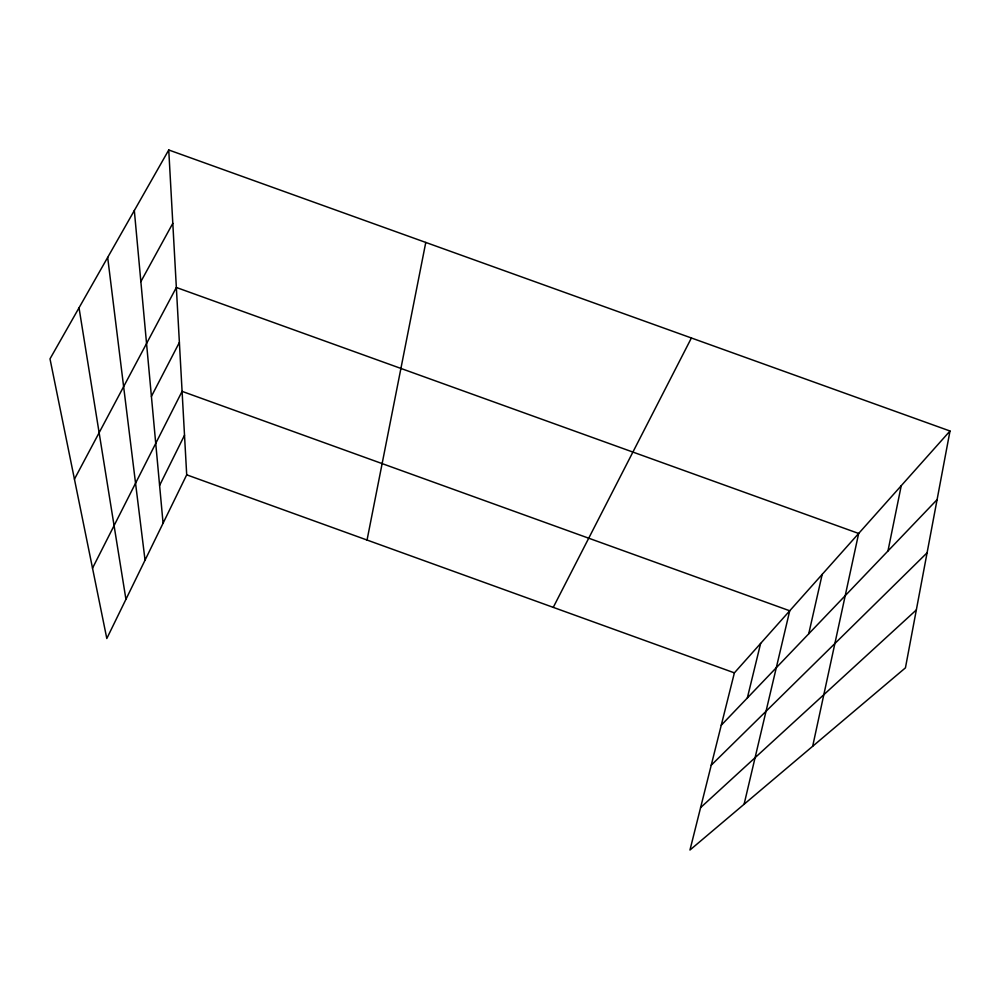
<?xml version="1.0" encoding="UTF-8"?>
<svg xmlns="http://www.w3.org/2000/svg" width="1000" height="1000" viewBox="0 0 1000 1000"><rect width="100%" height="100%" fill="white"/><g stroke="black" fill="none" stroke-linecap="round" stroke-linejoin="round"><path stroke-width="1.5" d="M950 431.012L905.438 667.85L689.963 850.025L734.388 672.862L950 431.012L168.75 149.975L50 358.862L106.812 638.513L186.7 474.825L168.75 149.975M367.05 540.037L425.775 242.438M887.962 550.988L901.25 485.7M812.675 746.275L858.662 533.462L176.35 287.475L74.438 479.15M808.725 633.812L822.2 574.362M744.1 804.237L789.725 610.788L182.087 391.362L92.525 568.162M747.325 697.987L760.625 643.438M159.6 485.412L184.513 435.25M553.263 607.362L691.4 337.987M151.412 396.4L179.387 342.425M140.863 281.613L172.8 223.35M721.25 725.238L937.087 499.65M711.225 765.212L927.087 552.8M700.588 807.625L916.338 609.938M186.7 474.825L734.388 672.862M79.025 307.812L125.938 599.338M107.675 257.425L145.05 560.163M134.325 210.538L163.075 523.225"/></g></svg>
